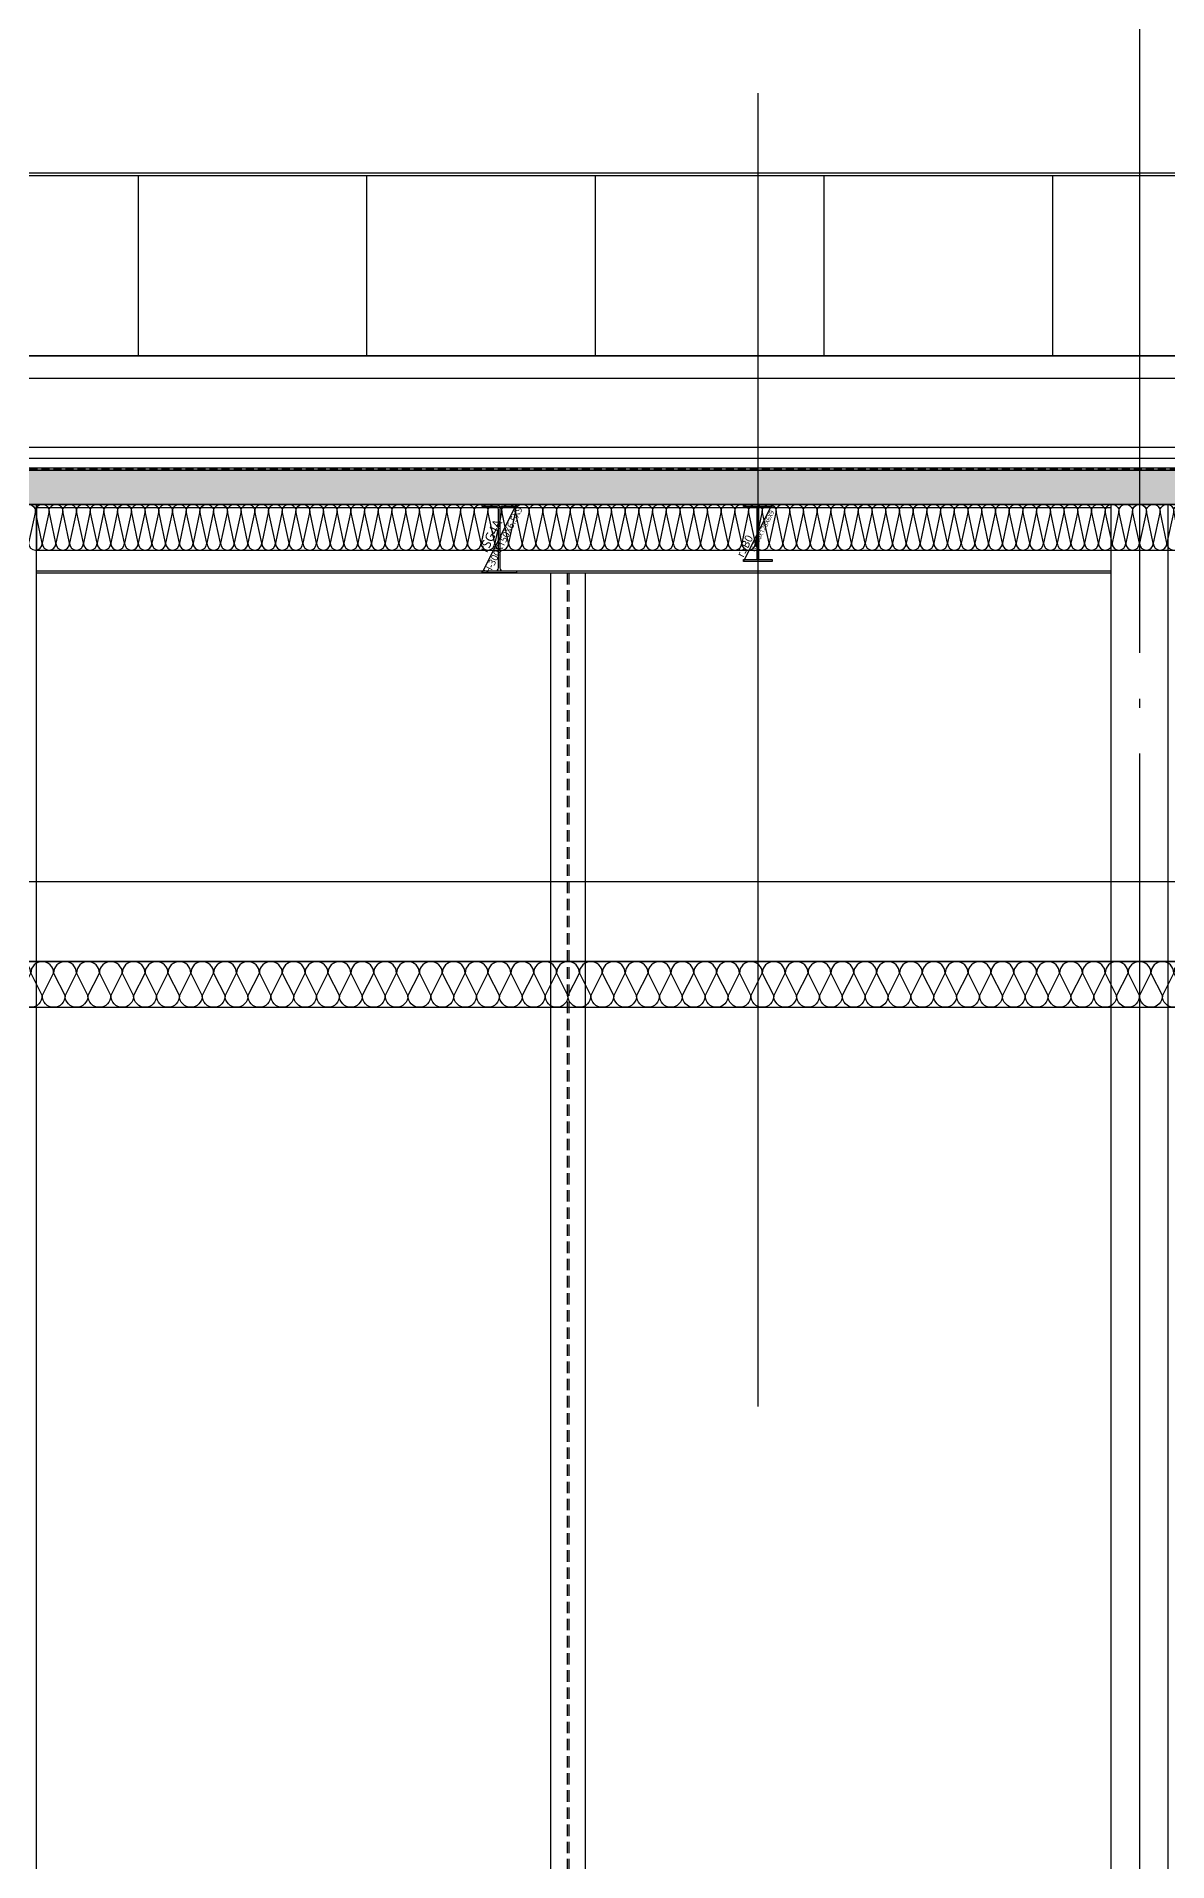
# Model space of a CAD drawing. Header units: millimetres. Extents: x 0 to 672800, y 0 to 118800.
# Drawn here: x 102425 to 107373, y 77708 to 85692 of the extents above; entities that cross this region are included whole.
import ezdxf
from ezdxf.enums import TextEntityAlignment as Align

# ---------------------------------------------------------------- set-up
doc = ezdxf.new("R2010")
doc.units = ezdxf.units.MM
doc.header["$LTSCALE"] = 200
doc.linetypes.add('CEN-GAUN', pattern=[32.2, 30, -1, 0.2, -1])
doc.linetypes.add('HIDDEN', pattern=[0.375, 0.25, -0.125])
doc.layers.get('DEFPOINTS').update_dxf_attribs({"color": 137})
for name, color, linetype in [('0-S-col', 4, 'Continuous'), ('01단열재', 252, 'Continuous'), ('09GIRDER', 2, 'Continuous'), ('0EMC Chamber', 251, 'Continuous'), ('3', 3, 'Continuous'), ('6방수', 6, 'HIDDEN'), ('8ELE', 8, 'Continuous'), ('A-CON', 2, 'Continuous'), ('CEN', 1, 'CEN-GAUN'), ('ELE-252', 252, 'Continuous'), ('ELE-STL', 252, 'Continuous'), ('HAT-253', 253, 'Continuous'), ('HAT-254', 254, 'Continuous'), ('HAT-INS', 252, 'Continuous'), ('S-253', 252, 'Continuous'), ('X-ER', 15, 'ER-X')]:
    doc.layers.add(name, color=color, linetype=linetype)
doc.layers.add('Defpoint', color=125, linetype='Continuous', plot=False)
doc.styles.get("Standard").update_dxf_attribs({"font": 'arial.ttf'})
doc.styles.add('스타일1', font='malgun.ttf')
doc.linetypes.add('ER-X', pattern='A,10,-0.8,["X",Standard,S=0.6,R=0,X=-0.15,Y=-0.3],-0.8', length=11.6)

# ---------------------------------------------------------------- blocks, each defined once
blk = doc.blocks.new('*U286')
at = {"layer": 'HAT-INS'}
for points in [[(-7045.1, 0, -0.414214), (-7060.1, 15), (-7045.1, 85, 1), (-7075.1, 85), (-7060.1, 15, -0.414214), (-7075.1, 0, 0.414214)], [(-7015.1, 0, -0.414214), (-7030.1, 15), (-7015.1, 85, 1), (-7045.1, 85), (-7030.1, 15, -0.414214), (-7045.1, 0, 0.414214)], [(-6985.1, 0, -0.414214), (-7000.1, 15), (-6985.1, 85, 1), (-7015.1, 85), (-7000.1, 15, -0.414214), (-7015.1, 0, 0.414214)], [(-6955.1, 0, -0.414214), (-6970.1, 15), (-6955.1, 85, 1), (-6985.1, 85), (-6970.1, 15, -0.414214), (-6985.1, 0, 0.414214)], [(-6925.1, 0, -0.414214), (-6940.1, 15), (-6925.1, 85, 1), (-6955.1, 85), (-6940.1, 15, -0.414214), (-6955.1, 0, 0.414214)], [(-6895.1, 0, -0.414214), (-6910.1, 15), (-6895.1, 85, 1), (-6925.1, 85), (-6910.1, 15, -0.414214), (-6925.1, 0, 0.414214)], [(-6865.1, 0, -0.414214), (-6880.1, 15), (-6865.1, 85, 1), (-6895.1, 85), (-6880.1, 15, -0.414214), (-6895.1, 0, 0.414214)], [(-6835.1, 0, -0.414214), (-6850.1, 15), (-6835.1, 85, 1), (-6865.1, 85), (-6850.1, 15, -0.414214), (-6865.1, 0, 0.414214)], [(-6805.1, 0, -0.414214), (-6820.1, 15), (-6805.1, 85, 1), (-6835.1, 85), (-6820.1, 15, -0.414214), (-6835.1, 0, 0.414214)], [(-6775.1, 0, -0.414214), (-6790.1, 15), (-6775.1, 85, 1), (-6805.1, 85), (-6790.1, 15, -0.414214), (-6805.1, 0, 0.414214)], [(-6745.1, 0, -0.414214), (-6760.1, 15), (-6745.1, 85, 1), (-6775.1, 85), (-6760.1, 15, -0.414214), (-6775.1, 0, 0.414214)], [(-6715.1, 0, -0.414214), (-6730.1, 15), (-6715.1, 85, 1), (-6745.1, 85), (-6730.1, 15, -0.414214), (-6745.1, 0, 0.414214)], [(-6685.1, 0, -0.414214), (-6700.1, 15), (-6685.1, 85, 1), (-6715.1, 85), (-6700.1, 15, -0.414214), (-6715.1, 0, 0.414214)], [(-6655.1, 0, -0.414214), (-6670.1, 15), (-6655.1, 85, 1), (-6685.1, 85), (-6670.1, 15, -0.414214), (-6685.1, 0, 0.414214)], [(-6625.1, 0, -0.414214), (-6640.1, 15), (-6625.1, 85, 1), (-6655.1, 85), (-6640.1, 15, -0.414214), (-6655.1, 0, 0.414214)], [(-6595.1, 0, -0.414214), (-6610.1, 15), (-6595.1, 85, 1), (-6625.1, 85), (-6610.1, 15, -0.414214), (-6625.1, 0, 0.414214)], [(-6565.1, 0, -0.414214), (-6580.1, 15), (-6565.1, 85, 1), (-6595.1, 85), (-6580.1, 15, -0.414214), (-6595.1, 0, 0.414214)], [(-6535.1, 0, -0.414214), (-6550.1, 15), (-6535.1, 85, 1), (-6565.1, 85), (-6550.1, 15, -0.414214), (-6565.1, 0, 0.414214)], [(-6505.1, 0, -0.414214), (-6520.1, 15), (-6505.1, 85, 1), (-6535.1, 85), (-6520.1, 15, -0.414214), (-6535.1, 0, 0.414214)], [(-6475.1, 0, -0.414214), (-6490.1, 15), (-6475.1, 85, 1), (-6505.1, 85), (-6490.1, 15, -0.414214), (-6505.1, 0, 0.414214)], [(-6445.1, 0, -0.414214), (-6460.1, 15), (-6445.1, 85, 1), (-6475.1, 85), (-6460.1, 15, -0.414214), (-6475.1, 0, 0.414214)], [(-6415.1, 0, -0.414214), (-6430.1, 15), (-6415.1, 85, 1), (-6445.1, 85), (-6430.1, 15, -0.414214), (-6445.1, 0, 0.414214)], [(-6385.1, 0, -0.414214), (-6400.1, 15), (-6385.1, 85, 1), (-6415.1, 85), (-6400.1, 15, -0.414214), (-6415.1, 0, 0.414214)], [(-6355.1, 0, -0.414214), (-6370.1, 15), (-6355.1, 85, 1), (-6385.1, 85), (-6370.1, 15, -0.414214), (-6385.1, 0, 0.414214)], [(-6325.1, 0, -0.414214), (-6340.1, 15), (-6325.1, 85, 1), (-6355.1, 85), (-6340.1, 15, -0.414214), (-6355.1, 0, 0.414214)], [(-6295.1, 0, -0.414214), (-6310.1, 15), (-6295.1, 85, 1), (-6325.1, 85), (-6310.1, 15, -0.414214), (-6325.1, 0, 0.414214)], [(-6265.1, 0, -0.414214), (-6280.1, 15), (-6265.1, 85, 1), (-6295.1, 85), (-6280.1, 15, -0.414214), (-6295.1, 0, 0.414214)], [(-6235.1, 0, -0.414214), (-6250.1, 15), (-6235.1, 85, 1), (-6265.1, 85), (-6250.1, 15, -0.414214), (-6265.1, 0, 0.414214)], [(-6205.1, 0, -0.414214), (-6220.1, 15), (-6205.1, 85, 1), (-6235.1, 85), (-6220.1, 15, -0.414214), (-6235.1, 0, 0.414214)], [(-6175.1, 0, -0.414214), (-6190.1, 15), (-6175.1, 85, 1), (-6205.1, 85), (-6190.1, 15, -0.414214), (-6205.1, 0, 0.414214)], [(-6145.1, 0, -0.414214), (-6160.1, 15), (-6145.1, 85, 1), (-6175.1, 85), (-6160.1, 15, -0.414214), (-6175.1, 0, 0.414214)], [(-6115.1, 0, -0.414214), (-6130.1, 15), (-6115.1, 85, 1), (-6145.1, 85), (-6130.1, 15, -0.414214), (-6145.1, 0, 0.414214)], [(-6085.1, 0, -0.414214), (-6100.1, 15), (-6085.1, 85, 1), (-6115.1, 85), (-6100.1, 15, -0.414214), (-6115.1, 0, 0.414214)], [(-6055.1, 0, -0.414214), (-6070.1, 15), (-6055.1, 85, 1), (-6085.1, 85), (-6070.1, 15, -0.414214), (-6085.1, 0, 0.414214)], [(-6025.1, 0, -0.414214), (-6040.1, 15), (-6025.1, 85, 1), (-6055.1, 85), (-6040.1, 15, -0.414214), (-6055.1, 0, 0.414214)], [(-5995.1, 0, -0.414214), (-6010.1, 15), (-5995.1, 85, 1), (-6025.1, 85), (-6010.1, 15, -0.414214), (-6025.1, 0, 0.414214)], [(-5965.1, 0, -0.414214), (-5980.1, 15), (-5965.1, 85, 1), (-5995.1, 85), (-5980.1, 15, -0.414214), (-5995.1, 0, 0.414214)], [(-5935.1, 0, -0.414214), (-5950.1, 15), (-5935.1, 85, 1), (-5965.1, 85), (-5950.1, 15, -0.414214), (-5965.1, 0, 0.414214)], [(-5905.1, 0, -0.414214), (-5920.1, 15), (-5905.1, 85, 1), (-5935.1, 85), (-5920.1, 15, -0.414214), (-5935.1, 0, 0.414214)], [(-5875.1, 0, -0.414214), (-5890.1, 15), (-5875.1, 85, 1), (-5905.1, 85), (-5890.1, 15, -0.414214), (-5905.1, 0, 0.414214)], [(-5845.1, 0, -0.414214), (-5860.1, 15), (-5845.1, 85, 1), (-5875.1, 85), (-5860.1, 15, -0.414214), (-5875.1, 0, 0.414214)], [(-5815.1, 0, -0.414214), (-5830.1, 15), (-5815.1, 85, 1), (-5845.1, 85), (-5830.1, 15, -0.414214), (-5845.1, 0, 0.414214)], [(-5785.1, 0, -0.414214), (-5800.1, 15), (-5785.1, 85, 1), (-5815.1, 85), (-5800.1, 15, -0.414214), (-5815.1, 0, 0.414214)], [(-5755.1, 0, -0.414214), (-5770.1, 15), (-5755.1, 85, 1), (-5785.1, 85), (-5770.1, 15, -0.414214), (-5785.1, 0, 0.414214)], [(-5725.1, 0, -0.414214), (-5740.1, 15), (-5725.1, 85, 1), (-5755.1, 85), (-5740.1, 15, -0.414214), (-5755.1, 0, 0.414214)], [(-5695.1, 0, -0.414214), (-5710.1, 15), (-5695.1, 85, 1), (-5725.1, 85), (-5710.1, 15, -0.414214), (-5725.1, 0, 0.414214)], [(-5665.1, 0, -0.414214), (-5680.1, 15), (-5665.1, 85, 1), (-5695.1, 85), (-5680.1, 15, -0.414214), (-5695.1, 0, 0.414214)], [(-5635.1, 0, -0.414214), (-5650.1, 15), (-5635.1, 85, 1), (-5665.1, 85), (-5650.1, 15, -0.414214), (-5665.1, 0, 0.414214)], [(-5605.1, 0, -0.414214), (-5620.1, 15), (-5605.1, 85, 1), (-5635.1, 85), (-5620.1, 15, -0.414214), (-5635.1, 0, 0.414214)], [(-5575.1, 0, -0.414214), (-5590.1, 15), (-5575.1, 85, 1), (-5605.1, 85), (-5590.1, 15, -0.414214), (-5605.1, 0, 0.414214)], [(-5545.1, 0, -0.414214), (-5560.1, 15), (-5545.1, 85, 1), (-5575.1, 85), (-5560.1, 15, -0.414214), (-5575.1, 0, 0.414214)], [(-5515.1, 0, -0.414214), (-5530.1, 15), (-5515.1, 85, 1), (-5545.1, 85), (-5530.1, 15, -0.414214), (-5545.1, 0, 0.414214)], [(-5485.1, 0, -0.414214), (-5500.1, 15), (-5485.1, 85, 1), (-5515.1, 85), (-5500.1, 15, -0.414214), (-5515.1, 0, 0.414214)], [(-5455.1, 0, -0.414214), (-5470.1, 15), (-5455.1, 85, 1), (-5485.1, 85), (-5470.1, 15, -0.414214), (-5485.1, 0, 0.414214)], [(-5425.1, 0, -0.414214), (-5440.1, 15), (-5425.1, 85, 1), (-5455.1, 85), (-5440.1, 15, -0.414214), (-5455.1, 0, 0.414214)], [(-5395.1, 0, -0.414214), (-5410.1, 15), (-5395.1, 85, 1), (-5425.1, 85), (-5410.1, 15, -0.414214), (-5425.1, 0, 0.414214)], [(-5365.1, 0, -0.414214), (-5380.1, 15), (-5365.1, 85, 1), (-5395.1, 85), (-5380.1, 15, -0.414214), (-5395.1, 0, 0.414214)], [(-5335.1, 0, -0.414214), (-5350.1, 15), (-5335.1, 85, 1), (-5365.1, 85), (-5350.1, 15, -0.414214), (-5365.1, 0, 0.414214)], [(-5305.1, 0, -0.414214), (-5320.1, 15), (-5305.1, 85, 1), (-5335.1, 85), (-5320.1, 15, -0.414214), (-5335.1, 0, 0.414214)], [(-5275.1, 0, -0.414214), (-5290.1, 15), (-5275.1, 85, 1), (-5305.1, 85), (-5290.1, 15, -0.414214), (-5305.1, 0, 0.414214)], [(-5245.1, 0, -0.414214), (-5260.1, 15), (-5245.1, 85, 1), (-5275.1, 85), (-5260.1, 15, -0.414214), (-5275.1, 0, 0.414214)], [(-5215.1, 0, -0.414214), (-5230.1, 15), (-5215.1, 85, 1), (-5245.1, 85), (-5230.1, 15, -0.414214), (-5245.1, 0, 0.414214)], [(-5185.1, 0, -0.414214), (-5200.1, 15), (-5185.1, 85, 1), (-5215.1, 85), (-5200.1, 15, -0.414214), (-5215.1, 0, 0.414214)], [(-5155.1, 0, -0.414214), (-5170.1, 15), (-5155.1, 85, 1), (-5185.1, 85), (-5170.1, 15, -0.414214), (-5185.1, 0, 0.414214)], [(-5125.1, 0, -0.414214), (-5140.1, 15), (-5125.1, 85, 1), (-5155.1, 85), (-5140.1, 15, -0.414214), (-5155.1, 0, 0.414214)], [(-5095.1, 0, -0.414214), (-5110.1, 15), (-5095.1, 85, 1), (-5125.1, 85), (-5110.1, 15, -0.414214), (-5125.1, 0, 0.414214)], [(-5065.1, 0, -0.414214), (-5080.1, 15), (-5065.1, 85, 1), (-5095.1, 85), (-5080.1, 15, -0.414214), (-5095.1, 0, 0.414214)], [(-5035.1, 0, -0.414214), (-5050.1, 15), (-5035.1, 85, 1), (-5065.1, 85), (-5050.1, 15, -0.414214), (-5065.1, 0, 0.414214)], [(-5005.1, 0, -0.414214), (-5020.1, 15), (-5005.1, 85, 1), (-5035.1, 85), (-5020.1, 15, -0.414214), (-5035.1, 0, 0.414214)], [(-4975.1, 0, -0.414214), (-4990.1, 15), (-4975.1, 85, 1), (-5005.1, 85), (-4990.1, 15, -0.414214), (-5005.1, 0, 0.414214)], [(-4945.1, 0, -0.414214), (-4960.1, 15), (-4945.1, 85, 1), (-4975.1, 85), (-4960.1, 15, -0.414214), (-4975.1, 0, 0.414214)], [(-4915.1, 0, -0.414214), (-4930.1, 15), (-4915.1, 85, 1), (-4945.1, 85), (-4930.1, 15, -0.414214), (-4945.1, 0, 0.414214)], [(-4885.1, 0, -0.414214), (-4900.1, 15), (-4885.1, 85, 1), (-4915.1, 85), (-4900.1, 15, -0.414214), (-4915.1, 0, 0.414214)], [(-4855.1, 0, -0.414214), (-4870.1, 15), (-4855.1, 85, 1), (-4885.1, 85), (-4870.1, 15, -0.414214), (-4885.1, 0, 0.414214)], [(-4825.1, 0, -0.414214), (-4840.1, 15), (-4825.1, 85, 1), (-4855.1, 85), (-4840.1, 15, -0.414214), (-4855.1, 0, 0.414214)], [(-4795.1, 0, -0.414214), (-4810.1, 15), (-4795.1, 85, 1), (-4825.1, 85), (-4810.1, 15, -0.414214), (-4825.1, 0, 0.414214)], [(-4765.1, 0, -0.414214), (-4780.1, 15), (-4765.1, 85, 1), (-4795.1, 85), (-4780.1, 15, -0.414214), (-4795.1, 0, 0.414214)], [(-4735.1, 0, -0.414214), (-4750.1, 15), (-4735.1, 85, 1), (-4765.1, 85), (-4750.1, 15, -0.414214), (-4765.1, 0, 0.414214)], [(-4705.1, 0, -0.414214), (-4720.1, 15), (-4705.1, 85, 1), (-4735.1, 85), (-4720.1, 15, -0.414214), (-4735.1, 0, 0.414214)], [(-4675.1, 0, -0.414214), (-4690.1, 15), (-4675.1, 85, 1), (-4705.1, 85), (-4690.1, 15, -0.414214), (-4705.1, 0, 0.414214)], [(-4645.1, 0, -0.414214), (-4660.1, 15), (-4645.1, 85, 1), (-4675.1, 85), (-4660.1, 15, -0.414214), (-4675.1, 0, 0.414214)], [(-4615.1, 0, -0.414214), (-4630.1, 15), (-4615.1, 85, 1), (-4645.1, 85), (-4630.1, 15, -0.414214), (-4645.1, 0, 0.414214)], [(-4585.1, 0, -0.414214), (-4600.1, 15), (-4585.1, 85, 1), (-4615.1, 85), (-4600.1, 15, -0.414214), (-4615.1, 0, 0.414214)], [(-4555.1, 0, -0.414214), (-4570.1, 15), (-4555.1, 85, 1), (-4585.1, 85), (-4570.1, 15, -0.414214), (-4585.1, 0, 0.414214)]]:
    blk.add_lwpolyline(points, format="xyb", dxfattribs=at)
blk = doc.blocks.new('SG-rSB0')
at = {"layer": '09GIRDER'}
blk.add_lwpolyline([(62.5, 250), (62.5, 241), (3, 241), (3, 9), (62.5, 9), (62.5, 0), (-62.5, 0), (-62.5, 9), (-3, 9), (-3, 241), (-62.5, 241), (-62.5, 250)], close=True, dxfattribs=at)
at = {"layer": 'DEFPOINTS'}
blk.add_line((-62.5, 0), (62.5, 250), dxfattribs=at)
at = {"layer": 'DEFPOINTS', "style": '스타일1'}
for s, height, p in [('H-250X125X6X9', 20, (20.2, 133.8)), ('rSB0', 35, (-56.6, 67.8, 0))]:
    blk.add_text(s, height=height, rotation=63.43495, dxfattribs=at).set_placement(p, align=Align.MIDDLE_CENTER)
blk = doc.blocks.new('*U224')
at = {"layer": 'HAT-INS'}
for points in [[(21, 0, 0.414214), (21.25, 0.25), (21, 0.75, -1), (21.5, 0.75), (21.25, 0.25, 0.414214), (21.5, 0)], [(21.5, 0, 0.414214), (21.75, 0.25), (21.5, 0.75, -1), (22, 0.75), (21.75, 0.25, 0.414214), (22, 0)], [(22, 0, 0.414214), (22.25, 0.25), (22, 0.75, -1), (22.5, 0.75), (22.25, 0.25, 0.414214), (22.5, 0)], [(22.5, 0, 0.414214), (22.75, 0.25), (22.5, 0.75, -1), (23, 0.75), (22.75, 0.25, 0.414214), (23, 0)], [(23, 0, 0.414214), (23.25, 0.25), (23, 0.75, -1), (23.5, 0.75), (23.25, 0.25, 0.414214), (23.5, 0)], [(23.5, 0, 0.414214), (23.75, 0.25), (23.5, 0.75, -1), (24, 0.75), (23.75, 0.25, 0.414214), (24, 0)], [(24, 0, 0.414214), (24.25, 0.25), (24, 0.75, -1), (24.5, 0.75), (24.25, 0.25, 0.414214), (24.5, 0)], [(24.5, 0, 0.414214), (24.75, 0.25), (24.5, 0.75, -1), (25, 0.75), (24.75, 0.25, 0.414214), (25, 0)], [(25, 0, 0.414214), (25.25, 0.25), (25, 0.75, -1), (25.5, 0.75), (25.25, 0.25, 0.414214), (25.5, 0)], [(25.5, 0, 0.414214), (25.75, 0.25), (25.5, 0.75, -1), (26, 0.75), (25.75, 0.25, 0.414214), (26, 0)], [(26, 0, 0.414214), (26.25, 0.25), (26, 0.75, -1), (26.5, 0.75), (26.25, 0.25, 0.414214), (26.5, 0)], [(26.5, 0, 0.414214), (26.75, 0.25), (26.5, 0.75, -1), (27, 0.75), (26.75, 0.25, 0.414214), (27, 0)], [(27, 0, 0.414214), (27.25, 0.25), (27, 0.75, -1), (27.5, 0.75), (27.25, 0.25, 0.414214), (27.5, 0)], [(27.5, 0, 0.414214), (27.75, 0.25), (27.5, 0.75, -1), (28, 0.75), (27.75, 0.25, 0.414214), (28, 0)], [(28, 0, 0.414214), (28.25, 0.25), (28, 0.75, -1), (28.5, 0.75), (28.25, 0.25, 0.414214), (28.5, 0)], [(28.5, 0, 0.414214), (28.75, 0.25), (28.5, 0.75, -1), (29, 0.75), (28.75, 0.25, 0.414214), (29, 0)], [(29, 0, 0.414214), (29.25, 0.25), (29, 0.75, -1), (29.5, 0.75), (29.25, 0.25, 0.414214), (29.5, 0)], [(29.5, 0, 0.414214), (29.75, 0.25), (29.5, 0.75, -1), (30, 0.75), (29.75, 0.25, 0.414214), (30, 0)], [(30, 0, 0.414214), (30.25, 0.25), (30, 0.75, -1), (30.5, 0.75), (30.25, 0.25, 0.414214), (30.5, 0)], [(30.5, 0, 0.414214), (30.75, 0.25), (30.5, 0.75, -1), (31, 0.75), (30.75, 0.25, 0.414214), (31, 0)], [(31, 0, 0.414214), (31.25, 0.25), (31, 0.75, -1), (31.5, 0.75), (31.25, 0.25, 0.414214), (31.5, 0)], [(31.5, 0, 0.414214), (31.75, 0.25), (31.5, 0.75, -1), (32, 0.75), (31.75, 0.25, 0.414214), (32, 0)], [(32, 0, 0.414214), (32.25, 0.25), (32, 0.75, -1), (32.5, 0.75), (32.25, 0.25, 0.414214), (32.5, 0)], [(32.5, 0, 0.414214), (32.75, 0.25), (32.5, 0.75, -1), (33, 0.75), (32.75, 0.25, 0.414214), (33, 0)], [(33, 0, 0.414214), (33.25, 0.25), (33, 0.75, -1), (33.5, 0.75), (33.25, 0.25, 0.414214), (33.5, 0)], [(33.5, 0, 0.414214), (33.75, 0.25), (33.5, 0.75, -1), (34, 0.75), (33.75, 0.25, 0.414214), (34, 0)], [(34, 0, 0.414214), (34.25, 0.25), (34, 0.75, -1), (34.5, 0.75), (34.25, 0.25, 0.414214), (34.5, 0)], [(34.5, 0, 0.414214), (34.75, 0.25), (34.5, 0.75, -1), (35, 0.75), (34.75, 0.25, 0.414214), (35, 0)], [(35, 0, 0.414214), (35.25, 0.25), (35, 0.75, -1), (35.5, 0.75), (35.25, 0.25, 0.414214), (35.5, 0)], [(35.5, 0, 0.414214), (35.75, 0.25), (35.5, 0.75, -1), (36, 0.75), (35.75, 0.25, 0.414214), (36, 0)], [(36, 0, 0.414214), (36.25, 0.25), (36, 0.75, -1), (36.5, 0.75), (36.25, 0.25, 0.414214), (36.5, 0)], [(36.5, 0, 0.414214), (36.75, 0.25), (36.5, 0.75, -1), (37, 0.75), (36.75, 0.25, 0.414214), (37, 0)], [(37, 0, 0.414214), (37.25, 0.25), (37, 0.75, -1), (37.5, 0.75), (37.25, 0.25, 0.414214), (37.5, 0)], [(37.5, 0, 0.414214), (37.75, 0.25), (37.5, 0.75, -1), (38, 0.75), (37.75, 0.25, 0.414214), (38, 0)], [(38, 0, 0.414214), (38.25, 0.25), (38, 0.75, -1), (38.5, 0.75), (38.25, 0.25, 0.414214), (38.5, 0)], [(38.5, 0, 0.414214), (38.75, 0.25), (38.5, 0.75, -1), (39, 0.75), (38.75, 0.25, 0.414214), (39, 0)], [(39, 0, 0.414214), (39.25, 0.25), (39, 0.75, -1), (39.5, 0.75), (39.25, 0.25, 0.414214), (39.5, 0)], [(39.5, 0, 0.414214), (39.75, 0.25), (39.5, 0.75, -1), (40, 0.75), (39.75, 0.25, 0.414214), (40, 0)], [(40, 0, 0.414214), (40.25, 0.25), (40, 0.75, -1), (40.5, 0.75), (40.25, 0.25, 0.414214), (40.5, 0)], [(40.5, 0, 0.414214), (40.75, 0.25), (40.5, 0.75, -1), (41, 0.75), (40.75, 0.25, 0.414214), (41, 0)], [(41, 0, 0.414214), (41.25, 0.25), (41, 0.75, -1), (41.5, 0.75), (41.25, 0.25, 0.414214), (41.5, 0)], [(41.5, 0, 0.414214), (41.75, 0.25), (41.5, 0.75, -1), (42, 0.75), (41.75, 0.25, 0.414214), (42, 0)], [(42, 0, 0.414214), (42.25, 0.25), (42, 0.75, -1), (42.5, 0.75), (42.25, 0.25, 0.414214), (42.5, 0)], [(42.5, 0, 0.414214), (42.75, 0.25), (42.5, 0.75, -1), (43, 0.75), (42.75, 0.25, 0.414214), (43, 0)], [(43, 0, 0.414214), (43.25, 0.25), (43, 0.75, -1), (43.5, 0.75), (43.25, 0.25, 0.414214), (43.5, 0)], [(43.5, 0, 0.414214), (43.75, 0.25), (43.5, 0.75, -1), (44, 0.75), (43.75, 0.25, 0.414214), (44, 0)], [(44, 0, 0.414214), (44.25, 0.25), (44, 0.75, -1), (44.5, 0.75), (44.25, 0.25, 0.414214), (44.5, 0)], [(44.5, 0, 0.414214), (44.75, 0.25), (44.5, 0.75, -1), (45, 0.75), (44.75, 0.25, 0.414214), (45, 0)], [(45, 0, 0.414214), (45.25, 0.25), (45, 0.75, -1), (45.5, 0.75), (45.25, 0.25, 0.414214), (45.5, 0)], [(45.5, 0, 0.414214), (45.75, 0.25), (45.5, 0.75, -1), (46, 0.75), (45.75, 0.25, 0.414214), (46, 0)], [(46, 0, 0.414214), (46.25, 0.25), (46, 0.75, -1), (46.5, 0.75), (46.25, 0.25, 0.414214), (46.5, 0)]]:
    blk.add_lwpolyline(points, format="xyb", dxfattribs=at)
blk = doc.blocks.new('WC1-ELE3')
at = {"layer": '0-S-col', "color": 8}
blk.add_lwpolyline([(0, 11350), (150, 11350), (150, 0), (0, 0)], close=True, dxfattribs=at)
at = {"layer": 'HAT-253', "color": 251, "linetype": 'HIDDEN'}
for p, q in [((72, 11350), (72, 0)), ((78, 11350), (78, 0))]:
    blk.add_line(p, q, dxfattribs=at)

msp = doc.modelspace()

# ---------------------------------------------------------------- hatches: boundary and pattern name
at = {"layer": 'ELE-252'}
h = msp.add_hatch(dxfattribs=at)
h.set_pattern_fill('_USER', color=256, scale=1000, angle=90, pattern_type=0)
h.set_pattern_definition([(90, (91870, 85046.3), (-1000, 6e-14), [])])
h.paths.add_polyline_path([(91888, 85082.9), (111852, 85082.9), (111852, 84294.9), (91888, 84294.9)])
at = {"layer": 'HAT-254'}
h = msp.add_hatch(color=256, dxfattribs=at)
h.dxf.hatch_style = 1
h.paths.add_polyline_path([(112650, 84194.9), (112500, 84194.9), (112500, 83794.9), (91250, 83794.9), (91250, 84194.9), (91100, 84194.9), (91100, 83644.9), (112650, 83644.9)])

# ---------------------------------------------------------------- linework, layer by layer
at = {"layer": '0-S-col', "color": 8}
for points in [[(102149.5, 83644.9), (102075, 83644.9), (102075, 71994.9), (102425, 71994.9), (102425, 83644.9), (102350.5, 83644.9)], [(107250, 83644.9), (107125, 83644.9), (107125, 71994.9), (107375, 71994.9), (107375, 83644.9), (107250, 83644.9)]]:
    msp.add_lwpolyline(points, dxfattribs=at)
at = {"layer": '01단열재'}
msp.add_lwpolyline([(102425, 83644.9), (102425, 83444.9), (112175, 83444.9), (112175, 83644.9)], dxfattribs=at)
at = {"layer": '0EMC Chamber'}
for p, q in [((91450, 81644.9), (111650, 81644.9)), ((91650, 81444.9), (111650, 81444.9))]:
    msp.add_line(p, q, dxfattribs=at)
msp.add_lwpolyline([(91450, 81994.9), (111650, 81994.9), (111650, 81644.9), (91450, 81644.9)], close=True, dxfattribs=at)
at = {"layer": '3'}
msp.add_line((91310, 83894.9), (112440, 83894.9), dxfattribs=at)
at = {"layer": '6방수', "ltscale": 0.7}
msp.add_lwpolyline([(91255, 84194.9), (91255, 83809.9), (91265, 83799.9), (112485, 83799.9), (112495, 83809.9), (112495, 84194.9)], dxfattribs=at)
at = {"layer": '8ELE'}
for p, q in [((113015, 84294.9), (90785, 84294.9)), ((112295, 84194.9), (91455, 84194.9))]:
    msp.add_line(p, q, dxfattribs=at)
msp.add_lwpolyline([(91260, 84194.9), (91260, 83814.9), (91270, 83804.9), (112480, 83804.9), (112490, 83814.9), (112490, 84194.9)], dxfattribs=at)
at = {"layer": 'A-CON'}
for points in [[(112500, 83794.9), (112500, 84194.9), (112650, 84194.9), (112650, 83794.9), (112650, 83794.9), (112650, 83644.9), (91100, 83644.9)], [(91250, 84194.9), (91250, 83794.9), (112500, 83794.9)]]:
    msp.add_lwpolyline(points, dxfattribs=at)
msp.add_lwpolyline([(112650, 83794.9), (112650, 84194.9), (112500, 84194.9), (112500, 83794.9), (91250, 83794.9), (91250, 84194.9), (91100, 84194.9), (91100, 83794.9), (91100, 83644.9), (112650, 83644.9), (112650, 83794.9)], close=True, dxfattribs=at)
at = {"layer": 'CEN'}
for p, q in [((107250, 88994.9), (107250, 63994.9)), ((88866.6, 84294.9), (117250, 84294.9)), ((88866.6, 83794.9), (117250, 83794.9)), ((88961.6, 81994.9), (117250, 81994.9))]:
    msp.add_line(p, q, dxfattribs=at)
at = {"layer": 'Defpoint'}
msp.add_line((105580, 85443.3), (105580, 79699.3), dxfattribs=at)
at = {"layer": 'DEFPOINTS'}
msp.add_line((104374.1, 83344.9), (104524.1, 83644.9), dxfattribs=at)
msp.add_lwpolyline([(104374.1, 83344.9), (104374.1, 83353.9), (104432.9, 83353.9, 0.414214), (104445.9, 83366.9), (104445.9, 83622.9, 0.414214), (104432.9, 83635.9), (104374.1, 83635.9), (104374.1, 83644.9), (104524.1, 83644.9), (104524.1, 83635.9), (104465.4, 83635.9, 0.414214), (104452.4, 83622.9), (104452.4, 83366.9, 0.414214), (104465.4, 83353.9), (104524.1, 83353.9), (104524.1, 83344.9)], format="xyb", close=True, dxfattribs=at)
at = {"layer": 'ELE-252'}
msp.add_line((91888, 85094.9), (111852, 85094.9), dxfattribs=at)
msp.add_lwpolyline([(91888, 85082.9), (111852, 85082.9), (111852, 84294.9), (91888, 84294.9)], close=True, dxfattribs=at)
at = {"layer": 'ELE-STL'}
for p, q in [((102425, 83630.9), (107125, 83630.9)), ((102425, 83353.9), (107125, 83353.9)), ((102425, 83344.9), (107125, 83344.9))]:
    msp.add_line(p, q, dxfattribs=at)
at = {"layer": 'X-ER', "color": 15, "ltscale": 0.2}
msp.add_lwpolyline([(112490, 83844.9), (91260, 83844.9)], dxfattribs=at)

# ---------------------------------------------------------------- block references
at = {"layer": '0EMC Chamber', "ltscale": 0.006, "xscale": 200, "yscale": 200, "zscale": 200, "rotation": 180}
msp.add_blockref('*U224', (111650, 81644.9), dxfattribs=at)
at = {"layer": 'HAT-253'}
msp.add_blockref('WC1-ELE3', (104675, 71994.9), dxfattribs=at)
at = {"layer": 'HAT-INS', "xscale": 2, "yscale": 2, "zscale": 2, "rotation": 180}
msp.add_blockref('*U286', (93279.8, 83644.9), dxfattribs=at)
at = {"layer": 'S-253'}
msp.add_blockref('SG-rSB0', (105580, 83394.9), dxfattribs=at)

# ---------------------------------------------------------------- texts
at = {"layer": 'DEFPOINTS', "style": '스타일1'}
for s, height, p in [('H-300X150X6.5X9', 30, (104467.1, 83488.6)), ('rSG4A', 40, (104411.4, 83507.6, 0))]:
    msp.add_text(s, height=height, rotation=63.43495, dxfattribs=at).set_placement(p, align=Align.MIDDLE_CENTER)

doc.saveas('drawing.dxf')
